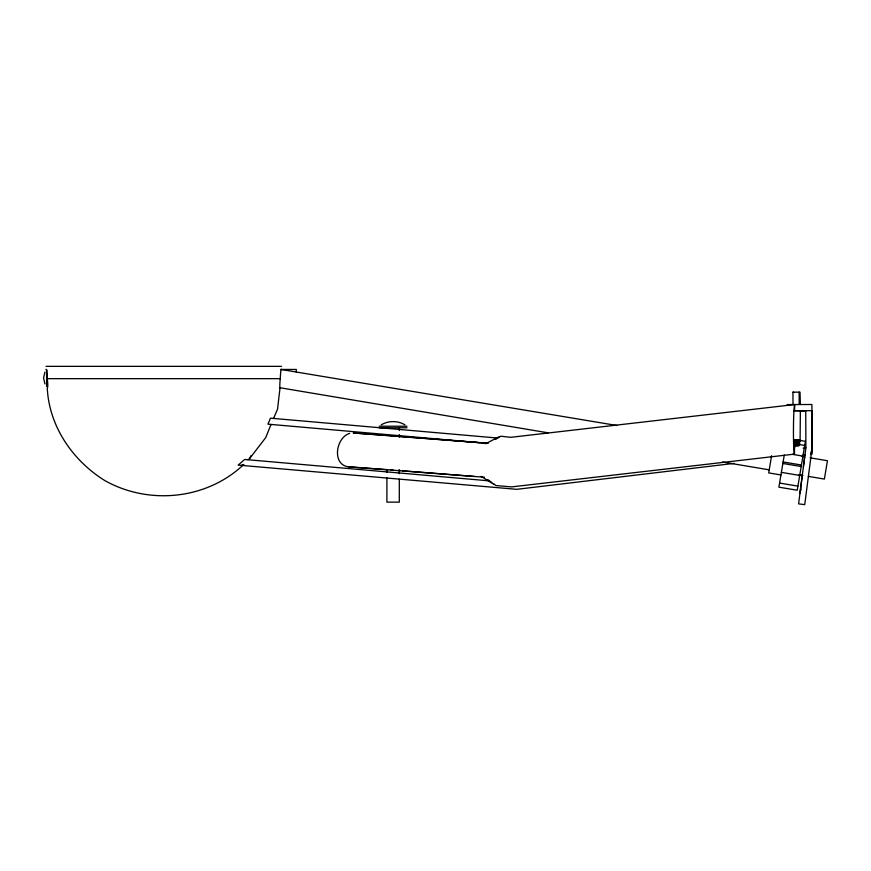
<?xml version="1.0" encoding="UTF-8"?>
<svg xmlns="http://www.w3.org/2000/svg" width="871" height="871" viewBox="0 0 871 871"><rect width="100%" height="100%" fill="white"/><g stroke="black" fill="none" stroke-linecap="round" stroke-linejoin="round"><path stroke-width="1.31" d="M800.384 410.731L800.079 441.347M493.966 484.047L496.078 485.561L511.56 486.9L794.504 454.118L794.504 439.79L795.136 439.899L795.473 445.996L795.833 439.79L796.203 445.996L796.562 439.79L796.943 445.996L797.292 439.79L797.673 445.996L798.021 439.79L798.402 445.996L798.751 439.79L798.99 444.439M495.49 439.463L500.825 436.208L510.7 437.329L794.744 404.536L794.548 410.731L799.219 410.731M273.581 418.439L277.533 409.13L280.048 387.639A9.167 1.187 -82.5 0 1 280.048 381.063L280.68 372.08A9.418 1.23 -90 0 1 281.54 369.358M794.504 439.79L794.537 447.923M799.208 445.571L799.48 439.79L799.72 444.439M812.088 447.868L804.728 504.647L798.587 503.852L804.684 456.916M802.42 474.466L799.992 493.062L801.037 489.208M803.378 466.998L805.893 447.901L805.74 410.709L800.34 411.362M771.597 455.664L768.712 472.909L780.939 474.956M784.281 454.967L778.892 487.161L797.226 490.231L805.414 441.336L798.87 440.236M810.509 454.51L811.914 449.371L811.935 410.687L793.786 410.764M271.023 424.438L265.764 437.536L249.487 458.745L247.854 459.736M249.487 458.745L251.098 455.544M44.944 372.037L43.55 377.981L44.944 383.915M243.847 464.374C207.015 499.562 149.017 505.387 104.912 480.629C72.772 460.759 49.048 426.257 47.263 387.954L47.535 387.639A9.167 1.187 82.5 0 0 47.535 381.063L47.263 378.656A9.254 1.209 -90 0 0 46.903 372.08A9.418 1.23 -90 0 0 46.032 369.358A9.418 1.23 90 0 1 46.642 370.6M270.489 425.015L271.121 424.602M381.258 424.83C388.39 420.53 397.807 420.53 404.939 424.83M485.561 443.775L498.8 436.894M349.739 433.333C335.771 437.438 331.59 464.951 348.64 466.834L484.483 477.232M241.441 465.397L243.27 464.711M803.204 448.227L805.893 447.901M733.894 463.405L516.753 489.328L238.197 465.114L244.686 459.463L488.511 480.792M802.67 455.195L805.37 454.869M793.002 404.122L792.958 392.168L800.024 392.146L800.362 404.536M787.123 404.59L811.914 404.492L812.11 454.063M46.032 366.353L281.54 366.353M280.495 369.456L296.282 369.456L296.282 372.08M47.263 378.656L280.331 378.656M792.958 392.168L793.906 392.386M379.201 426.224L406.997 426.224M379.201 427.77L406.997 427.77M387.105 435.5L388.433 435.62M387.105 469.687L386.136 469.632L387.737 469.763M386.528 435.391L353.245 432.974L487.858 443.285M391.689 435.827L479.257 442.62M348.64 466.834L387.236 469.632M393.638 470.209L390.437 469.97M392.723 435.935L389.664 435.707M398.036 470.427L399.974 470.58M402.435 470.765L474.641 476.47M497.537 438.037L270.456 418.167L267.974 424.166L487.912 443.415M798.184 444.352L804.728 445.44M792.458 454.368L802.942 456.121M616.908 425.494L281.148 369.5M801.973 456.469L804.652 456.916M810.019 457.808L827.45 460.726L824.38 479.072L808.288 476.372M783.116 461.957L801.451 465.027M782.855 463.47L801.2 466.54M279.439 387.649L548.131 432.833M722.462 462.011L769.398 469.861M798.903 474.804L802.92 475.479M781.374 472.365L799.709 475.435M779.578 483.057L797.923 486.127M481.108 476.361L494.216 484.559M487.64 479.507L491.854 482.534M799.143 392.146L799.197 404.1M399.299 427.77L399.299 430.47M399.299 434.531L399.299 437.231M399.299 469.687L399.299 473.748M399.299 479.148L399.299 502.142L386.898 502.142L386.898 477.798M386.898 469.687L386.898 472.387M46.62 369.74L46.62 386.495M794.504 454.118A24.791 1.165 -89.7 0 1 793.459 429.327A24.791 1.165 -89.7 0 1 794.744 404.536"/></g></svg>
